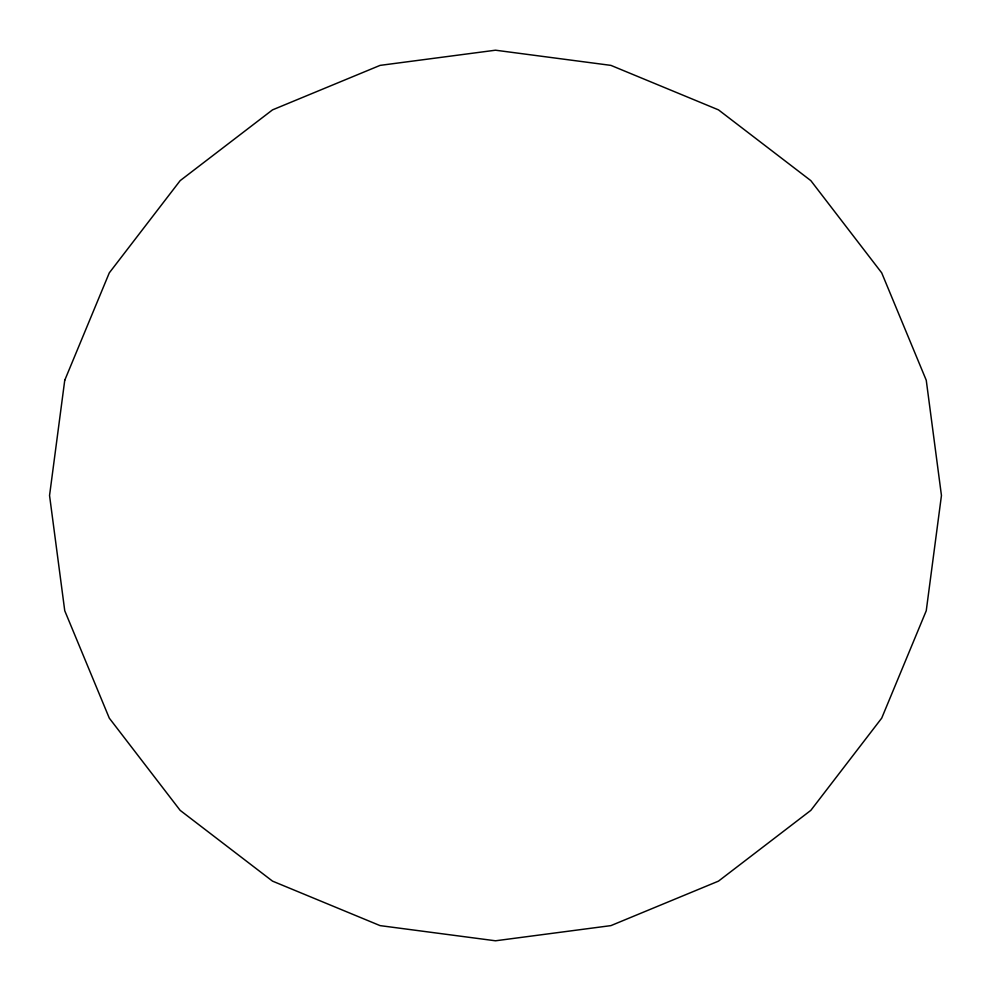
<?xml version="1.0" encoding="UTF-8"?>
<svg xmlns="http://www.w3.org/2000/svg" width="991" height="991" viewBox="0 0 991 991"><rect width="100%" height="100%" fill="white"/><g stroke="black" fill="none" stroke-linecap="round" stroke-linejoin="round"><path stroke-width="1.49" d="M64.749 380.247L49.55 495.5L64.749 610.753L109.295 718.141L180.164 810.365L272.525 881.135L380.086 925.619L495.5 940.793L610.914 925.619L718.475 881.135L810.836 810.365L881.705 718.141L926.251 610.753L941.45 495.5L926.251 380.247L881.705 272.859L810.836 180.635L718.475 109.865L610.914 65.381L495.5 50.207L380.086 65.381L272.525 109.865L180.164 180.635L109.295 272.859L64.749 380.247"/></g></svg>
